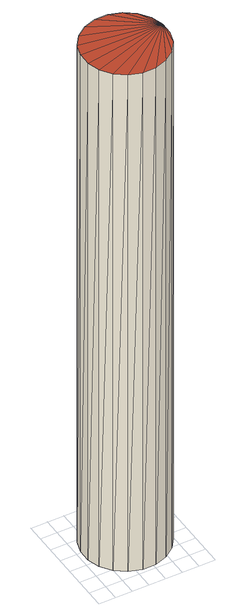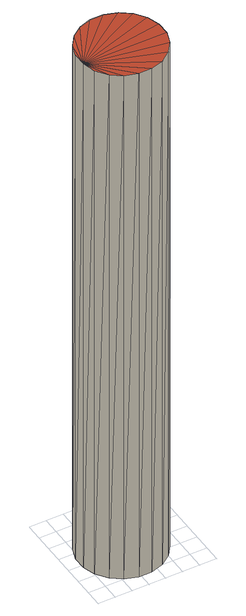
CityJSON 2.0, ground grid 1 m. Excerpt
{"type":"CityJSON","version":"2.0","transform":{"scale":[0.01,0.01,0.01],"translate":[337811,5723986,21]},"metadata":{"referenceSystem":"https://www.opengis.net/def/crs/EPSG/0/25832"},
"CityObjects":{
"building1":{"type":"Building","attributes":{"Geometrietyp2DReferenz":"1000","Gemeindeschluessel":"05170048","function":"51002_1251","roofType":"1000","measuredHeight":33.75},"geometry":[{"type":"Solid","lod":"2","boundaries":[[[[0,1,2]],[[1,3,2]],[[4,5,0]],[[5,1,0]],[[6,7,4]],[[7,5,4]],[[8,9,6]],[[9,7,6]],[[10,11,8]],[[11,9,8]],[[12,13,10]],[[13,11,10]],[[14,15,12]],[[15,13,12]],[[16,17,14]],[[17,15,14]],[[18,19,16]],[[19,17,16]],[[20,21,18]],[[21,19,18]],[[22,23,20]],[[23,21,20]],[[24,25,22]],[[25,23,22]],[[26,27,24]],[[27,25,24]],[[28,29,26]],[[29,27,26]],[[30,31,28]],[[31,29,28]],[[32,33,30]],[[33,31,30]],[[34,35,32]],[[35,33,32]],[[36,37,38]],[[38,37,34]],[[37,35,34]],[[39,36,38]],[[2,3,39]],[[3,36,39]],[[3,1,36]],[[1,5,36]],[[5,7,36]],[[7,9,36]],[[9,11,36]],[[11,13,36]],[[13,15,36]],[[15,17,36]],[[17,19,36]],[[19,21,36]],[[21,23,36]],[[23,25,36]],[[25,27,36]],[[27,29,36]],[[29,31,36]],[[31,33,36]],[[33,35,36]],[[35,37,36]],[[0,2,4]],[[2,39,4]],[[39,38,4]],[[38,34,4]],[[34,32,4]],[[32,30,4]],[[30,28,4]],[[28,26,4]],[[26,24,4]],[[24,22,4]],[[22,20,4]],[[20,18,4]],[[18,16,4]],[[16,14,4]],[[14,12,4]],[[12,10,4]],[[10,8,4]],[[8,6,4]]]],"semantics":{"surfaces":[{"type":"WallSurface"},{"type":"GroundSurface"},{"type":"RoofSurface"}],"values":[[0,0,0,0,0,0,0,0,0,0,0,0,0,0,0,0,0,0,0,0,0,0,0,0,0,0,0,0,0,0,0,0,0,0,0,0,0,0,0,0,1,1,1,1,1,1,1,1,1,1,1,1,1,1,1,1,1,1,2,2,2,2,2,2,2,2,2,2,2,2,2,2,2,2,2,2]]}}]}
},
"vertices":[
[498,385,3396],[498,385,21],[452,449,3396],[452,449,21],[522,311,3396],[522,311,21],[522,233,3396],[522,233,21],[498,158,3396],[498,158,21],[452,95,3396],[452,95,21],[389,49,3396],[389,49,21],[314,25,3396],[314,25,21],[236,25,3396],[236,25,21],[162,49,3396],[162,49,21],[98,95,3396],[98,95,21],[52,158,3396],[52,158,21],[28,233,3396],[28,233,21],[28,311,3396],[28,311,21],[52,385,3396],[52,385,21],[98,449,3396],[98,449,21],[162,495,3396],[162,495,21],[236,519,3396],[236,519,21],[389,495,21],[314,519,21],[314,519,3396],[389,495,3396]
]}
